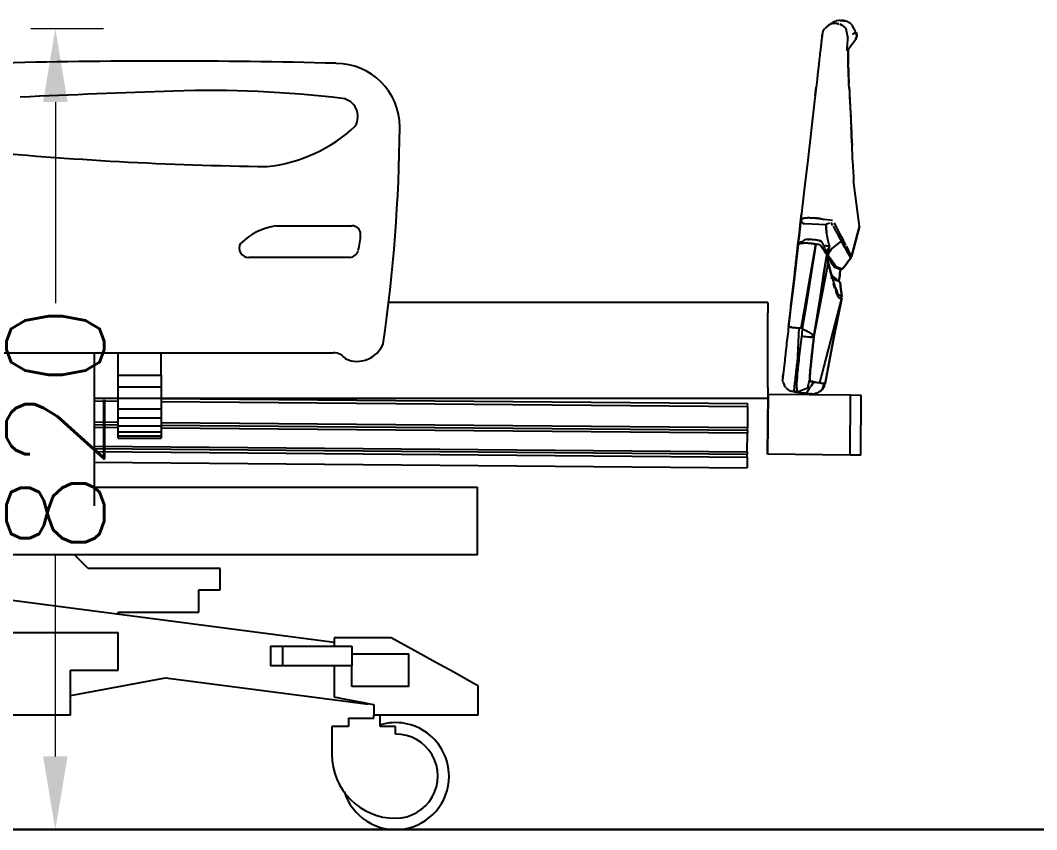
# Model space of a CAD drawing. Header units: millimetres. Extents: x 3552052 to 4144896, y -707811 to -630695.
# Drawn here: x 3652955 to 3653996, y -700186 to -699357 of the extents above; entities that cross this region are included whole.
import ezdxf

# ---------------------------------------------------------------- set-up
doc = ezdxf.new("R2010")
doc.units = ezdxf.units.MM
doc.header["$LTSCALE"] = 6
doc.header["$MEASUREMENT"] = 0
doc.layers.get('Defpoints').update_dxf_attribs({"linetype": 'CONTINUOUS', "lineweight": 0})
for name, color, linetype, lineweight in [('ELE-4M UPS P.SB', 3, 'CONTINUOUS', 0), ('EQP', 6, 'CONTINUOUS', 0), ('MEP_HVAC_RA_DUCT', 1, 'CONTINUOUS', 0)]:
    doc.layers.add(name, color=color, linetype=linetype, lineweight=lineweight)
doc.styles.add('ROMANS', font='romans.shx')
doc.dimstyles.new('AEPL1', dxfattribs={"dimtxt": 100, "dimasz": 75, "dimexe": 25, "dimexo": 50, "dimtad": 0, "dimdec": 0, "dimtxsty": 'ROMANS', "dimcen": 2.5, "dimclrd": 7, "dimclre": 7, "dimclrt": 7, "dimadec": 0, "dimazin": 0, "dimtfac": 1, "dimtdec": 0, "dimtmove": 0, "dimatfit": 3, "dimfxl": 1, "dimlwd": 0, "dimlwe": 0, "dimarcsym": 0})

# ---------------------------------------------------------------- blocks, each defined once
blk = doc.blocks.new('*D165')
at = {"layer": 'Defpoints', "color": 0, "transparency": 16777216}
for p in [(3652990.9, -699365.7), (3653090.1, -699365.7), (3653090.1, -700185.7)]:
    blk.add_point(p, dxfattribs=at)
at = {"layer": 'ELE-4M UPS P.SB', "color": 7, "lineweight": 0, "transparency": 16777216}
for p, q in [((3653040.1, -699365.7), (3652965.9, -699365.7)), ((3652990.9, -699440.7), (3652990.9, -699646.5)), ((3652990.9, -700110.7), (3652990.9, -699904.9)), ((3653040.1, -700185.7), (3652965.9, -700185.7))]:
    blk.add_line(p, q, dxfattribs=at)
at = {"layer": 'ELE-4M UPS P.SB', "color": 7, "transparency": 16777216}
for points in [[(3652978.4, -699440.7), (3653003.4, -699440.7), (3652990.9, -699365.7)], [(3652978.4, -700110.7), (3653003.4, -700110.7), (3652990.9, -700185.7)]]:
    blk.add_solid(points, dxfattribs=at)
at = {"layer": 'ELE-4M UPS P.SB', "color": 7, "lineweight": -3, "transparency": 16777216, "insert": (3652990.9, -699775.7), "char_height": 100, "attachment_point": 5, "rotation": 90, "style": 'ROMANS'}
blk.add_mtext('820', dxfattribs=at)

msp = doc.modelspace()

# ---------------------------------------------------------------- linework, layer by layer
at = {"layer": 'EQP', "lineweight": -3}
for p, q in [((3653790.8, -699357.3), (3653793.2, -699357)), ((3653798.5, -699357.4), (3653798.9, -699357.4)), ((3653798.9, -699357.4), (3653798.5, -699357.4)), ((3653799.8, -699357.5), (3653800.6, -699357.9)), ((3653780.2, -699364.2), (3653781.1, -699363.2)), ((3653781.1, -699363.2), (3653781.7, -699362.9)), ((3653781.1, -699363.2), (3653781.4, -699363)), ((3653783.3, -699361.8), (3653782.9, -699362.1)), ((3653783.4, -699361.7), (3653786, -699359.9)), ((3653786.3, -699359.8), (3653788.3, -699358.4)), ((3653789, -699360.1), (3653786.5, -699360.5)), ((3653788.3, -699358.4), (3653789.5, -699358.1)), ((3653804.3, -699359.5), (3653805.4, -699360.3)), ((3653809.2, -699366), (3653807.3, -699362.2)), ((3653809.7, -699367), (3653809.2, -699366)), ((3653809.7, -699367), (3653810.2, -699369.3)), ((3653775.7, -699376.9), (3653775.6, -699377.4)), ((3653775.6, -699377.4), (3653775.7, -699376.9)), ((3653776.1, -699373.2), (3653776.2, -699371.9)), ((3653776.2, -699371.9), (3653776.1, -699373.2)), ((3653810.6, -699376.5), (3653803.2, -699386.4)), ((3653808.8, -699370.1), (3653808.9, -699370.5)), ((3653808.9, -699370.5), (3653808.8, -699370.1)), ((3653810.1, -699369.3), (3653810.1, -699369.3)), ((3653802, -699388.4), (3653802, -699385.3)), ((3653803.1, -699386.1), (3653803, -699387.5)), ((3653803, -699390.1), (3653803, -699387.5)), ((3653803.1, -699386.9), (3653803.1, -699386.1)), ((3653773.9, -699392.5), (3653773.8, -699392.9)), ((3653802.9, -699392.9), (3653803, -699390.6)), ((3653802.9, -699395.6), (3653803, -699390.6)), ((3653802.9, -699399.8), (3653802.9, -699397.4)), ((3653803.2, -699408.7), (3653802.9, -699399.8)), ((3653803, -699403.8), (3653803, -699401.4)), ((3653803.7, -699421.7), (3653803.5, -699416.6)), ((3653769.1, -699434.4), (3653769.7, -699428.5)), ((3653769.7, -699428.5), (3653770.1, -699425.3)), ((3653803.7, -699421.7), (3653803.7, -699421.4)), ((3653803.7, -699423.4), (3653803.7, -699421.7)), ((3653803.8, -699425), (3653803.7, -699423.4)), ((3653803.9, -699426.9), (3653803.8, -699425)), ((3653803.8, -699425), (3653806, -699466.5)), ((3653814.6, -699568.1), (3653808.5, -699520.9)), ((3653754.5, -699561), (3653755.1, -699555.3)), ((3653754.5, -699561), (3653752.3, -699580.4)), ((3653754.9, -699561.9), (3653754.5, -699561)), ((3653756.5, -699564.9), (3653756.7, -699565.1)), ((3653758.6, -699565.1), (3653780.1, -699566)), ((3653787, -699561.9), (3653778.3, -699560.8)), ((3653787.2, -699567), (3653785.6, -699564.1)), ((3653216.9, -699567.3), (3653294.7, -699567.3)), ((3653753.6, -699569), (3653753.7, -699568)), ((3653753.7, -699568), (3653753.7, -699567.7)), ((3653794.5, -699576.1), (3653795, -699577.1)), ((3653750.6, -699595.2), (3653752, -699582.2)), ((3653751.8, -699586.8), (3653751.5, -699587.1)), ((3653753.2, -699583.6), (3653753.9, -699584)), ((3653756.3, -699583.4), (3653756.3, -699583.5)), ((3653761.6, -699581.5), (3653760.3, -699581.5)), ((3653761.6, -699581.5), (3653761.9, -699581.4)), ((3653761.9, -699581.4), (3653763.1, -699581.5)), ((3653796.1, -699582.8), (3653786.2, -699590.5)), ((3653796.1, -699582.8), (3653793.5, -699578.2)), ((3653750.1, -699599.6), (3653750.8, -699595.2)), ((3653750.3, -699597.8), (3653750.6, -699595.2)), ((3653750.6, -699595.2), (3653750.3, -699597.8)), ((3653750.9, -699594.4), (3653750.6, -699594.6)), ((3653750.7, -699595.5), (3653750.6, -699595.2)), ((3653751.1, -699591.2), (3653751.5, -699588.8)), ((3653751.7, -699587.1), (3653751.5, -699587.1)), ((3653776, -699589.3), (3653776.2, -699589.5)), ((3653783.7, -699588.4), (3653778, -699587.7)), ((3653778, -699587.7), (3653783.7, -699588.4)), ((3653780.1, -699593), (3653780.4, -699593.6)), ((3653780.4, -699593.6), (3653780.4, -699593.9)), ((3653781, -699597), (3653781.9, -699596.8)), ((3653781.9, -699596.8), (3653783.5, -699589.7)), ((3653781.9, -699596.8), (3653782.3, -699597.4)), ((3653800.7, -699588.1), (3653802.4, -699591.4)), ((3653292.5, -699599.9), (3653189, -699599.9)), ((3653748.9, -699609.3), (3653749.3, -699607.6)), ((3653749.9, -699600.6), (3653750.2, -699600.1)), ((3653750.1, -699599.6), (3653750.3, -699599.3)), ((3653782.4, -699605), (3653767.9, -699680.9)), ((3653781.9, -699599.2), (3653781.4, -699598.5)), ((3653782.5, -699604.2), (3653782, -699602.1)), ((3653782.5, -699604.2), (3653784.9, -699614.1)), ((3653782.5, -699604.2), (3653785.2, -699616.9)), ((3653744.3, -699649.8), (3653748.2, -699616.1)), ((3653748.2, -699616.1), (3653748.4, -699615.7)), ((3653748.4, -699615.7), (3653748.2, -699616.1)), ((3653749, -699609.9), (3653748.9, -699609.3)), ((3653794, -699611.2), (3653793.7, -699611.5)), ((3653793.7, -699611.5), (3653794, -699611.2)), ((3653793.7, -699611.5), (3653793.7, -699611.9)), ((3653793.7, -699611.9), (3653793.7, -699611.5)), ((3653795.9, -699611.7), (3653796.5, -699612.1)), ((3653786.3, -699621.7), (3653785.9, -699619.7)), ((3653787.5, -699621.6), (3653786.5, -699620)), ((3653788.7, -699630), (3653789.3, -699631.7)), ((3653791.1, -699634.5), (3653792.1, -699636.9)), ((3653720.5, -699645.8), (3653331.4, -699645.8)), ((3653720.5, -699645.8), (3653720.5, -699656.7)), ((3653774, -699728.3), (3653796.3, -699641.6)), ((3653720.5, -699733.1), (3653720.5, -699656.7)), ((3653744.1, -699671.2), (3653744, -699671.2)), ((3653752.5, -699672.2), (3653750.7, -699708)), ((3653763.2, -699676.7), (3653764.2, -699677.3)), ((3653765.4, -699681.4), (3653755.2, -699680.6)), ((3653767.9, -699680.9), (3653764.2, -699713.6)), ((3652588.2, -699697.4), (3653275.8, -699697.4)), ((3653030.5, -699697.4), (3653030.5, -699760.2)), ((3653055.3, -699720.2), (3653055.3, -699697.4)), ((3653099.3, -699720.2), (3653099.3, -699697.4)), ((3653752.4, -699705.7), (3653753.7, -699692.1)), ((3653753.7, -699692.1), (3653753.7, -699692.3)), ((3653750.2, -699712.5), (3653750.7, -699708)), ((3653752.1, -699706.8), (3653752.5, -699702.9)), ((3653752.3, -699704.8), (3653752.5, -699702.9)), ((3653752.5, -699702.9), (3653752.6, -699702.5)), ((3653752.5, -699702.9), (3653752.6, -699702.6)), ((3653055.3, -699720.2), (3653099.3, -699720.2)), ((3653055.3, -699732.4), (3653055.3, -699720.2)), ((3653099.3, -699720.2), (3653099.3, -699732.4)), ((3653736.3, -699719.2), (3653735.9, -699722.9)), ((3653736, -699722), (3653736.3, -699719.2)), ((3653749.5, -699718.9), (3653748.8, -699724.6)), ((3653749.5, -699718.9), (3653749.8, -699716.5)), ((3653750.1, -699728.3), (3653751.4, -699712.8)), ((3653750.6, -699721.3), (3653750.5, -699723.8)), ((3653750.6, -699721.3), (3653751, -699717.2)), ((3653763.8, -699726.1), (3653764.2, -699713.6)), ((3653055.3, -699732.4), (3653099.3, -699732.4)), ((3653055.3, -699744), (3653055.3, -699732.4)), ((3653099.3, -699732.4), (3653099.3, -699744)), ((3653735.9, -699722.9), (3653735.8, -699725.3)), ((3653736.2, -699727.8), (3653735.8, -699725.3)), ((3653736.2, -699727.8), (3653737.2, -699730.2)), ((3653738.6, -699732.5), (3653737.2, -699730.2)), ((3653747.9, -699732.6), (3653748, -699731.6)), ((3653750.1, -699728.3), (3653750.2, -699737.7)), ((3653763.7, -699723.4), (3653761.1, -699733.4)), ((3653761.1, -699733.4), (3653764.3, -699732.3)), ((3653764.8, -699731.5), (3653764.4, -699732.1)), ((3653767.4, -699727.5), (3653764.5, -699731.8)), ((3653767.4, -699727.5), (3653774, -699728.3)), ((3653778.1, -699728.8), (3653776.1, -699735.4)), ((3653778.1, -699728.8), (3653777, -699728.7)), ((3653777.4, -699728.7), (3653778.1, -699728.8)), ((3653778.6, -699731.3), (3653778.1, -699731.5)), ((3653778.2, -699731), (3653778.6, -699731.3)), ((3653720.2, -699801.4), (3653720.8, -699739.8)), ((3653721, -699739.8), (3653720.4, -699801.4)), ((3653720.5, -699733.1), (3653720.5, -699743.9)), ((3653721, -699739.8), (3653805.4, -699740.6)), ((3653742.7, -699735.9), (3653740.5, -699734.4)), ((3653742.7, -699735.9), (3653745, -699736.9)), ((3653747.5, -699736.3), (3653747.5, -699736.5)), ((3653747.5, -699736.5), (3653747.5, -699736.3)), ((3653749, -699737.5), (3653750.1, -699737.7)), ((3653750.2, -699737.7), (3653761.1, -699733.4)), ((3653759.5, -699738.8), (3653760.4, -699738.2)), ((3653763.1, -699733.9), (3653760.4, -699738.2)), ((3653765.3, -699739.4), (3653764, -699739.3)), ((3653765.3, -699739.4), (3653764, -699739.3)), ((3653764, -699739.3), (3653765.3, -699739.4)), ((3653770.1, -699739.1), (3653768.9, -699739.2)), ((3653769.3, -699739), (3653770.1, -699739.1)), ((3653771.1, -699738.5), (3653770.1, -699739.1)), ((3653774.4, -699737), (3653773.3, -699737.5)), ((3653775.2, -699736.1), (3653774.4, -699737)), ((3653804.9, -699802.1), (3653805.4, -699740.6)), ((3653805.4, -699740.6), (3653816.3, -699740.7)), ((3653815.8, -699802.2), (3653816.3, -699740.7)), ((3653030.5, -699743.9), (3653035.9, -699743.9)), ((3653055.3, -699744.2), (3653030.5, -699744)), ((3653030.5, -699746.7), (3653055.3, -699746.9)), ((3653035.9, -699743.9), (3653055.3, -699743.9)), ((3653055.3, -699744), (3653099.3, -699744)), ((3653055.3, -699754.7), (3653055.3, -699744)), ((3653099.3, -699743.9), (3653720.5, -699743.9)), ((3653099.3, -699744), (3653099.3, -699754.7)), ((3653700, -699749.8), (3653099.3, -699744.6)), ((3653099.3, -699747.3), (3653699.9, -699752.6)), ((3653699.9, -699752.6), (3653699.7, -699774.3)), ((3653699.9, -699752.6), (3653700, -699749.8)), ((3653030.5, -699760.2), (3653030.5, -699772.1)), ((3653055.3, -699754.7), (3653099.3, -699754.7)), ((3653055.3, -699764.2), (3653055.3, -699754.7)), ((3653099.3, -699754.7), (3653099.3, -699764.2)), ((3653055.3, -699768.7), (3653030.5, -699768.5)), ((3653055.3, -699771.4), (3653030.5, -699771.2)), ((3653030.5, -699772.1), (3653030.5, -699834.3)), ((3653055.3, -699774.2), (3653030.5, -699774)), ((3653055.3, -699764.2), (3653099.3, -699764.2)), ((3653055.3, -699772.2), (3653055.3, -699764.2)), ((3653055.3, -699772.2), (3653099.3, -699772.2)), ((3653055.3, -699778.4), (3653055.3, -699772.2)), ((3653099.3, -699764.2), (3653099.3, -699772.2)), ((3653699.7, -699774.3), (3653099.3, -699769.1)), ((3653699.7, -699777.1), (3653099.3, -699771.8)), ((3653099.3, -699772.2), (3653099.3, -699778.4)), ((3653055.3, -699778.4), (3653099.3, -699778.4)), ((3653055.3, -699782.6), (3653055.3, -699778.4)), ((3653055.3, -699782.6), (3653099.3, -699782.6)), ((3653055.3, -699784.8), (3653055.3, -699782.6)), ((3653699.7, -699779.8), (3653099.3, -699774.6)), ((3653099.3, -699778.4), (3653099.3, -699782.6)), ((3653099.3, -699782.6), (3653099.3, -699784.8)), ((3653699.5, -699798.9), (3653699.7, -699779.8)), ((3653699.7, -699777.1), (3653699.7, -699774.3)), ((3653699.7, -699777.1), (3653699.7, -699779.8)), ((3653030.5, -699793), (3653699.5, -699798.9)), ((3653055.3, -699784.8), (3653099.3, -699784.8)), ((3653699.5, -699801.6), (3653030.5, -699795.7)), ((3653030.5, -699798.5), (3653699.5, -699804.3)), ((3653699.5, -699804.3), (3653699.4, -699815.2)), ((3653699.5, -699798.9), (3653699.5, -699801.6)), ((3653699.5, -699804.3), (3653699.5, -699801.6)), ((3653804.9, -699802.1), (3653720.4, -699801.4)), ((3653815.8, -699802.2), (3653804.9, -699802.1)), ((3653030.5, -699809.4), (3653699.4, -699815.2)), ((3653030.5, -699834.3), (3653030.5, -699841.5)), ((3653030.5, -699834.9), (3653423.4, -699834.9)), ((3653423.4, -699904.3), (3653423.4, -699834.9)), ((3653030.5, -699841.5), (3653030.5, -699852)), ((3653030.5, -699852), (3653030.5, -699854)), ((3653423.4, -699904.3), (3651954.5, -699904.3)), ((3653024.5, -699918.2), (3653010.6, -699904.3)), ((3653159.7, -699918.2), (3653024.5, -699918.2)), ((3653159.7, -699940), (3653159.7, -699918.2)), ((3653137.9, -699963), (3653137.9, -699940)), ((3653137.9, -699940), (3653159.7, -699940)), ((3653276.5, -699994.2), (3652946.6, -699951.2)), ((3653055.3, -699965.4), (3653055.3, -699963)), ((3653055.3, -699963), (3653137.9, -699963)), ((3652607.9, -699983.9), (3653055.3, -699983.9)), ((3653055.3, -700022.3), (3653055.3, -699983.9)), ((3653276.5, -699989.2), (3653276.5, -699997.7)), ((3653313.1, -699989.2), (3653276.5, -699989.2)), ((3653334.9, -699989.2), (3653313.1, -699989.2)), ((3653211.4, -699997.7), (3653211.4, -700018)), ((3653211.4, -699997.7), (3653224, -699997.7)), ((3653224, -699997.7), (3653294.4, -699997.7)), ((3653224, -700018), (3653224, -699997.7)), ((3653294.4, -699997.7), (3653294.4, -700018)), ((3653294.4, -700005.7), (3653341.5, -700005.7)), ((3653341.5, -700005.7), (3653353.1, -700005.7)), ((3653353.1, -700039), (3653353.1, -700005.7)), ((3653006.3, -700068.5), (3653006.3, -700022.3)), ((3653006.3, -700022.3), (3653055.3, -700022.3)), ((3653224, -700018), (3653211.4, -700018)), ((3653294.4, -700018), (3653224, -700018)), ((3653276.5, -700018), (3653276.5, -700049.8)), ((3653294.4, -700039), (3653294.4, -700018)), ((3653006.3, -700048.4), (3653103.7, -700030.1)), ((3653103.7, -700030.1), (3653306.3, -700056.5)), ((3653341.5, -700039), (3653294.4, -700039)), ((3653353.1, -700039), (3653341.5, -700039)), ((3653424, -700068.5), (3653424, -700038.6)), ((3653317, -700057.7), (3653317, -700068.5)), ((3653006.3, -700068.5), (3652607.9, -700068.5)), ((3653291, -700071.4), (3653317, -700071.4)), ((3653291, -700071.4), (3653291, -700080.1)), ((3653424, -700068.5), (3653317, -700068.5)), ((3653317, -700071.4), (3653317, -700068.5)), ((3653323.6, -700080.1), (3653323.6, -700068.5)), ((3653291, -700080.1), (3653274.1, -700080.1)), ((3653274.1, -700080.1), (3653274.1, -700108.7)), ((3653339.3, -700080.1), (3653323.6, -700080.1)), ((3653339.3, -700087.9), (3653339.3, -700080.1))]:
    msp.add_line(p, q, dxfattribs=at)
at = {"layer": 'EQP', "lineweight": -3, "flags": 128}
for points in [[(3653786.1, -699359.8), (3653787.3, -699359.2), (3653788.5, -699358.6), (3653789.7, -699358), (3653790.9, -699357.4)], [(3653793.2, -699357), (3653793.8, -699357), (3653794.5, -699357), (3653795.1, -699357.1), (3653795.7, -699357.1)], [(3653795.8, -699357.1), (3653796.5, -699357.1), (3653797.1, -699357.2), (3653797.8, -699357.3), (3653798.5, -699357.4)], [(3653795.8, -699357.1), (3653796.1, -699357.1), (3653796.4, -699357.1), (3653796.8, -699357.2), (3653797.1, -699357.2)], [(3653797.1, -699357.2), (3653796.8, -699357.2), (3653796.4, -699357.1), (3653796.1, -699357.1), (3653795.8, -699357.1)], [(3653798.5, -699357.4), (3653797.8, -699357.3), (3653797.1, -699357.2), (3653796.8, -699357.2)], [(3653799.8, -699357.5), (3653799.5, -699357.5), (3653799.2, -699357.5), (3653798.9, -699357.4)], [(3653776.7, -699369.6), (3653777, -699369), (3653777.2, -699368.4), (3653777.4, -699367.9), (3653777.7, -699367.3)], [(3653777.7, -699367.3), (3653778.1, -699366.7), (3653778.4, -699366.2), (3653778.8, -699365.6), (3653779.2, -699365.1)], [(3653780.8, -699363.8), (3653780.2, -699364.3), (3653779.2, -699365.1)], [(3653781.7, -699362.9), (3653782.3, -699362.5), (3653782.9, -699362.1), (3653783.4, -699361.8), (3653784, -699361.4)], [(3653786.5, -699360.5), (3653785.9, -699360.7), (3653785.3, -699360.9), (3653784.6, -699361.2), (3653784, -699361.4)], [(3653791.4, -699360.1), (3653790.8, -699360.1), (3653790.2, -699360.1), (3653789.6, -699360.1), (3653789, -699360.1)], [(3653793.2, -699360.7), (3653792.7, -699360.5), (3653791.5, -699360.1)], [(3653791.5, -699360.1), (3653792.7, -699360.5), (3653793.2, -699360.7)], [(3653796.2, -699361.6), (3653795, -699361.2), (3653794.5, -699361.1)], [(3653794.5, -699361.1), (3653795, -699361.2), (3653796.2, -699361.6)], [(3653796.2, -699361.6), (3653797.2, -699362.4), (3653798.2, -699363.3), (3653799.2, -699364.1), (3653800.3, -699365)], [(3653798.9, -699363.8), (3653798.2, -699363.3), (3653797.2, -699362.4), (3653796.2, -699361.6)], [(3653800.3, -699365), (3653799.2, -699364.1), (3653798.9, -699363.8)], [(3653800.3, -699365), (3653800.5, -699365.8), (3653800.7, -699366.6), (3653800.8, -699367.4), (3653802.6, -699375.3)], [(3653804.3, -699359.5), (3653803.5, -699359.1), (3653802.6, -699358.7), (3653801.7, -699358.3), (3653800.9, -699357.9)], [(3653807.3, -699362.2), (3653806.8, -699361.8), (3653806.3, -699361.3), (3653805.9, -699360.8), (3653805.4, -699360.3)], [(3653775.7, -699376.9), (3653775.6, -699377.4), (3653775.5, -699377.9), (3653775.5, -699378.4), (3653775.4, -699378.9)], [(3653775.6, -699377.4), (3653775.6, -699377.1), (3653775.7, -699376.9)], [(3653776.2, -699371.9), (3653776.1, -699373.2), (3653775.9, -699374.4), (3653775.8, -699375.6), (3653775.7, -699376.9)], [(3653776.7, -699369.6), (3653776.6, -699370.2), (3653776.5, -699370.8), (3653776.3, -699371.4), (3653776.2, -699371.9)], [(3653802, -699385.3), (3653802.2, -699382.8), (3653802.3, -699380.3), (3653802.4, -699377.8), (3653802.6, -699375.3)], [(3653807.2, -699371.2), (3653807.9, -699370.8), (3653808.6, -699370.3), (3653809.4, -699369.8), (3653810.1, -699369.3)], [(3653811.4, -699369.4), (3653810.3, -699369.9), (3653809.3, -699370.3), (3653808.3, -699370.8), (3653807.2, -699371.2)], [(3653810.1, -699369.3), (3653810.1, -699369.3), (3653810.2, -699369.3)], [(3653811.7, -699373.3), (3653811.4, -699374.1), (3653811.1, -699374.9), (3653810.9, -699375.7), (3653810.6, -699376.5)], [(3653810.6, -699376.5), (3653810.9, -699375.7), (3653811.1, -699374.9), (3653811.4, -699374.1), (3653811.7, -699373.3)], [(3653811.4, -699369.4), (3653811.4, -699370.4), (3653811.5, -699371.4), (3653811.6, -699372.4), (3653811.7, -699373.3)], [(3653811.7, -699373.3), (3653811.6, -699372.4), (3653811.5, -699371.4), (3653811.4, -699370.4), (3653811.4, -699369.4)], [(3653774.3, -699389), (3653774, -699391.1), (3653773.8, -699393.1), (3653773.6, -699395.1), (3653773.3, -699397.2)], [(3653775, -699382.9), (3653774.8, -699384.4), (3653774.6, -699386), (3653774.4, -699387.5), (3653774.3, -699389)], [(3653775.4, -699378.9), (3653775.3, -699379.9), (3653775.2, -699380.9), (3653775.1, -699381.9), (3653775, -699382.9)], [(3653803, -699387.5), (3653802.9, -699388.9), (3653802.9, -699390.2), (3653802.9, -699391.6), (3653802.9, -699392.9)], [(3653803, -699390.5), (3653803.1, -699388.4), (3653803.1, -699386.9)], [(3653773.3, -699397.2), (3653772.7, -699402.2), (3653772.2, -699407.3), (3653771.6, -699412.4), (3653771, -699417.5)], [(3653802.9, -699397.7), (3653802.9, -699395.6), (3653802.9, -699392.9)], [(3653802.9, -699392.9), (3653802.9, -699394.6), (3653802.9, -699396.4), (3653802.9, -699398.1), (3653802.9, -699399.8)], [(3653802.9, -699399.8), (3653803, -699401.9), (3653803, -699402.5)], [(3653803.4, -699414.9), (3653803.4, -699413.6), (3653803.2, -699408.7), (3653803, -699403.8)], [(3653803, -699404.8), (3653803.1, -699406), (3653803.1, -699408.1)], [(3653803.1, -699408.1), (3653803.3, -699411.5), (3653803.4, -699414.9), (3653803.5, -699418.3), (3653803.7, -699421.7)], [(3653771, -699417.5), (3653770.4, -699423), (3653769.7, -699428.4), (3653769.1, -699433.9), (3653768.5, -699439.4)], [(3653803.8, -699425), (3653804.1, -699430.3), (3653804.4, -699435.6), (3653804.7, -699440.9), (3653804.9, -699446.2)], [(3653768.5, -699439.4), (3653765, -699469.8), (3653761.5, -699500.2), (3653758, -699530.6), (3653754.5, -699561)], [(3653768.5, -699439.4), (3653768.5, -699439.4), (3653768.6, -699439.4), (3653768.6, -699439.4), (3653768.7, -699439.4)], [(3653804.9, -699446.2), (3653805.2, -699451.3), (3653805.5, -699456.4), (3653805.7, -699461.5), (3653806, -699466.5)], [(3653806.9, -699485.2), (3653806.6, -699480.6), (3653806.4, -699475.9), (3653806.2, -699471.2), (3653806, -699466.5)], [(3653806, -699466.5), (3653806.2, -699471.2), (3653806.4, -699475.9), (3653806.6, -699480.6), (3653806.9, -699485.2)], [(3653807.7, -699501.9), (3653807.5, -699497.8), (3653807.3, -699493.6), (3653807.1, -699489.4), (3653806.9, -699485.2)], [(3653807.5, -699500.8), (3653807.8, -699506.3), (3653808, -699511.7), (3653808.3, -699517.2), (3653808.5, -699520.9)], [(3653752, -699582.2), (3653752.7, -699576.9), (3653753.3, -699571.6), (3653753.9, -699566.3), (3653754.5, -699561)], [(3653754.5, -699561), (3653754.8, -699560.8), (3653755, -699560.5), (3653755.3, -699560.2), (3653755.6, -699560)], [(3653755.6, -699560), (3653755.4, -699560.6), (3653755.1, -699561.3), (3653754.9, -699562), (3653754.6, -699562.6)], [(3653754.6, -699562.6), (3653755.2, -699563.3), (3653755.7, -699563.9)], [(3653755.6, -699560), (3653756.3, -699559.8), (3653757, -699559.6), (3653757.8, -699559.4), (3653758.5, -699559.3)], [(3653755.7, -699563.9), (3653756.2, -699564.5), (3653756.5, -699564.9)], [(3653756.7, -699565.1), (3653757.5, -699565.1), (3653757.9, -699565.1), (3653758.2, -699565.1), (3653758.6, -699565.1)], [(3653758.5, -699559.3), (3653759, -699559.2), (3653759.5, -699559.2), (3653760, -699559.1), (3653760.5, -699559.1)], [(3653760.5, -699559.1), (3653761.1, -699559.1), (3653761.6, -699559), (3653762.2, -699559), (3653762.8, -699559)], [(3653762.8, -699559), (3653763.4, -699559), (3653764, -699559.1), (3653764.6, -699559.1), (3653765.3, -699559.1)], [(3653765.3, -699559.1), (3653765.9, -699559.2), (3653766.6, -699559.2), (3653767.2, -699559.3), (3653767.8, -699559.3)], [(3653767.8, -699559.3), (3653769.4, -699559.5), (3653771, -699559.7), (3653772.6, -699559.9), (3653774.2, -699560.1)], [(3653774.2, -699560.1), (3653772.6, -699559.9), (3653771, -699559.7), (3653769.4, -699559.5), (3653767.8, -699559.3)], [(3653774.2, -699560.1), (3653775.2, -699560.2), (3653776.2, -699560.4), (3653777.2, -699560.6), (3653778.3, -699560.8)], [(3653780.8, -699575.4), (3653780.6, -699573.1), (3653780.4, -699570.7), (3653780.3, -699568.4), (3653780.1, -699566)], [(3653780.1, -699566), (3653780.3, -699568.4), (3653780.4, -699570.7), (3653780.6, -699573.1), (3653780.8, -699575.4)], [(3653783.7, -699564.8), (3653782.8, -699565.1), (3653781.9, -699565.4), (3653781, -699565.7), (3653780.5, -699565.9)], [(3653788.4, -699564.5), (3653788.9, -699565.5), (3653790.8, -699569), (3653792.6, -699572.6), (3653794.5, -699576.1)], [(3653780.8, -699575.4), (3653781.1, -699577.2), (3653781.4, -699579), (3653781.8, -699580.7), (3653782.1, -699582.5)], [(3653787.6, -699567.9), (3653789, -699570.4), (3653790.3, -699572.9), (3653791.6, -699575.4), (3653793, -699577.9)], [(3653814.6, -699568.1), (3653812.6, -699575.8), (3653810.5, -699583.5), (3653808.5, -699591.3), (3653806.4, -699599)], [(3653806.4, -699599), (3653808.5, -699591.3), (3653810.5, -699583.5), (3653812.6, -699575.8), (3653814.6, -699568.1)], [(3653751.8, -699586.5), (3653749.3, -699607.6), (3653746.8, -699628.7), (3653744.3, -699649.8), (3653741.8, -699670.9)], [(3653750.1, -699599.6), (3653750.5, -699595.5), (3653751, -699591.1), (3653751.5, -699586.7), (3653752, -699582.2)], [(3653751.5, -699587.1), (3653751.9, -699586.4), (3653752.3, -699585.7), (3653752.7, -699585), (3653753.1, -699584.3)], [(3653751.5, -699587.1), (3653751.6, -699586.9), (3653751.6, -699586.8), (3653751.7, -699586.7), (3653751.8, -699586.5)], [(3653753.8, -699585.7), (3653753.3, -699585.9), (3653752.8, -699586.1), (3653752.3, -699586.3), (3653751.8, -699586.5)], [(3653752.3, -699580.4), (3653752.2, -699580.9), (3653752.1, -699581.3), (3653752.1, -699581.8), (3653752, -699582.2)], [(3653753.1, -699584.3), (3653753.9, -699584.1), (3653754.7, -699583.9), (3653755.5, -699583.6), (3653756.3, -699583.4)], [(3653757.5, -699585.3), (3653756.6, -699585.4), (3653755.6, -699585.5), (3653754.7, -699585.6), (3653753.8, -699585.7)], [(3653754.8, -699672.4), (3653758.6, -699650.9), (3653762.3, -699629.3), (3653766, -699607.7), (3653769.7, -699586.2)], [(3653769.7, -699586.2), (3653766.3, -699607.8), (3653762.8, -699629.4), (3653759.4, -699651), (3653755.9, -699672.6)], [(3653757.9, -699582), (3653757.5, -699582.4), (3653757.1, -699582.7), (3653756.7, -699583.1), (3653756.3, -699583.4)], [(3653759.8, -699585.3), (3653759.2, -699585.3), (3653758.6, -699585.3), (3653758, -699585.3), (3653757.5, -699585.3)], [(3653760.3, -699581.5), (3653759.7, -699581.6), (3653759.1, -699581.8), (3653758.5, -699581.9), (3653757.9, -699582)], [(3653762.2, -699585.4), (3653761.6, -699585.3), (3653761, -699585.3), (3653760.4, -699585.3), (3653759.8, -699585.3)], [(3653765.3, -699581.5), (3653764, -699581.5), (3653762.8, -699581.5), (3653761.6, -699581.5)], [(3653764.8, -699585.6), (3653764.2, -699585.5), (3653763.5, -699585.5), (3653762.9, -699585.4), (3653762.2, -699585.4)], [(3653769.7, -699586.2), (3653768.5, -699586), (3653767.3, -699585.9), (3653766, -699585.7), (3653764.8, -699585.6)], [(3653764.8, -699585.6), (3653766, -699585.7), (3653767.3, -699585.9), (3653768.5, -699586), (3653769.7, -699586.2)], [(3653770.2, -699582.1), (3653769, -699581.9), (3653767.7, -699581.8), (3653766.5, -699581.7), (3653765.3, -699581.5)], [(3653774.2, -699586.9), (3653773, -699586.7), (3653771.9, -699586.6), (3653770.8, -699586.4), (3653769.7, -699586.2)], [(3653773.1, -699582.6), (3653772.4, -699582.5), (3653771.7, -699582.4), (3653770.9, -699582.2), (3653770.2, -699582.1)], [(3653774.5, -699583.3), (3653773.8, -699582.9), (3653773.1, -699582.6)], [(3653773.1, -699582.6), (3653773.8, -699582.9), (3653774.5, -699583.3)], [(3653774.7, -699582.9), (3653774.6, -699583), (3653774.5, -699583.1), (3653774.4, -699583.2), (3653774.4, -699583.4)], [(3653776.6, -699584.8), (3653776.1, -699584.3), (3653775.7, -699583.8), (3653775.2, -699583.3), (3653774.7, -699582.9)], [(3653779.1, -699590.2), (3653778.5, -699588.8), (3653777.8, -699587.5), (3653777.2, -699586.1), (3653776.6, -699584.8)], [(3653782.1, -699582.5), (3653782.5, -699584), (3653782.9, -699585.4), (3653783.3, -699586.9), (3653783.7, -699588.4)], [(3653797.3, -699580.8), (3653796.1, -699578.7), (3653795.1, -699577)], [(3653796.1, -699582.9), (3653796.9, -699584.5), (3653797.8, -699586.2), (3653798.6, -699587.9), (3653799.4, -699589.6)], [(3653799.4, -699589.6), (3653798.6, -699587.9), (3653797.8, -699586.2), (3653796.9, -699584.5), (3653796.1, -699582.9)], [(3653800.6, -699587.6), (3653799.7, -699585.9), (3653798.9, -699584.2), (3653798.1, -699582.5), (3653797.3, -699580.8)], [(3653741.8, -699670.9), (3653743.4, -699657.1), (3653746.1, -699633.7), (3653748.8, -699610.4), (3653751.5, -699587.1)], [(3653750.3, -699597.2), (3653750, -699600.2), (3653749.9, -699600.6)], [(3653750.1, -699599.6), (3653750.1, -699599), (3653750.2, -699598.4), (3653750.3, -699597.8), (3653750.3, -699597.2)], [(3653750.4, -699596.6), (3653750.3, -699597), (3653750.3, -699597.4), (3653750.3, -699597.8), (3653750.2, -699598.2)], [(3653751.5, -699587.1), (3653751.2, -699589.6), (3653750.9, -699592.1), (3653750.6, -699594.6), (3653750.3, -699597.2)], [(3653750.3, -699597.2), (3653750.5, -699596.2), (3653750.7, -699595.3), (3653750.9, -699594.5)], [(3653750.6, -699594.6), (3653750.8, -699593.6), (3653751, -699592.6), (3653751.2, -699591.6)], [(3653750.6, -699595.2), (3653750.6, -699595.8), (3653750.6, -699596.4)], [(3653751.1, -699591.2), (3653751.1, -699590.8), (3653751.1, -699590.4), (3653751.2, -699590.1), (3653751.2, -699589.7)], [(3653751.2, -699589.7), (3653751.3, -699589.2), (3653751.4, -699588.8), (3653751.6, -699588.3)], [(3653781.1, -699597.1), (3653777.8, -699618.1), (3653774.5, -699639), (3653771.2, -699660), (3653767.9, -699680.9)], [(3653767.9, -699680.9), (3653771.2, -699660), (3653774.5, -699639), (3653777.8, -699618.1), (3653781.1, -699597.1)], [(3653776.1, -699589.4), (3653775.6, -699588.8), (3653775.1, -699588.2), (3653774.6, -699587.6), (3653774.2, -699586.9)], [(3653774.2, -699587), (3653774.7, -699587.6), (3653775.1, -699588.2), (3653775.6, -699588.8), (3653776.1, -699589.4)], [(3653781.1, -699597.1), (3653779.8, -699595.2), (3653778.6, -699593.3), (3653777.3, -699591.3), (3653776.1, -699589.5)], [(3653781.1, -699595.7), (3653780.6, -699594.3), (3653780.1, -699593), (3653779.6, -699591.6), (3653779.1, -699590.2)], [(3653783.5, -699589.7), (3653782.1, -699591.6), (3653780.7, -699593.6), (3653780.5, -699593.9)], [(3653782.4, -699605), (3653782.1, -699603), (3653781.7, -699601), (3653781.4, -699599.1), (3653781.1, -699597.1)], [(3653781.9, -699596.8), (3653783, -699595.2), (3653784, -699593.6), (3653785.1, -699592), (3653786.2, -699590.5)], [(3653786.2, -699590.5), (3653785.1, -699592), (3653784, -699593.6), (3653783, -699595.2), (3653781.9, -699596.8)], [(3653783.7, -699588.4), (3653783.6, -699588.7), (3653783.6, -699589), (3653783.6, -699589.4), (3653783.5, -699589.7)], [(3653799.4, -699589.6), (3653800.1, -699590.9), (3653800.7, -699592.2), (3653801.4, -699593.5), (3653802, -699594.8)], [(3653805.6, -699600.7), (3653804.1, -699597.9), (3653802.5, -699595.1), (3653801.8, -699593.9)], [(3653802.4, -699591.4), (3653803.4, -699593.3), (3653804.4, -699595.2), (3653805.4, -699597.1), (3653806.4, -699599)], [(3653805.1, -699597), (3653805.2, -699597.9), (3653805.3, -699598.8), (3653805.5, -699599.7), (3653805.6, -699600.7)], [(3653748.9, -699609.3), (3653749.2, -699607.1), (3653749.4, -699605), (3653749.7, -699602.8), (3653749.9, -699600.6)], [(3653750.2, -699598.2), (3653750, -699599.6), (3653749.9, -699600.6)], [(3653782, -699602.1), (3653782.1, -699602.7), (3653782.2, -699603.2), (3653782.4, -699603.7), (3653782.5, -699604.2)], [(3653788.9, -699610.1), (3653787, -699607.1), (3653785, -699604.1), (3653783.1, -699601.2), (3653782.1, -699599.6)], [(3653784.9, -699615.5), (3653784.4, -699613.3), (3653783.4, -699609.2), (3653782.4, -699605)], [(3653782.5, -699597.7), (3653782.7, -699598.1), (3653783.6, -699599.3), (3653784.4, -699600.6), (3653785.3, -699601.9)], [(3653782.5, -699604.2), (3653782.8, -699606), (3653783.2, -699607.8), (3653783.5, -699609.5), (3653783.9, -699611.3)], [(3653785.4, -699602.1), (3653786.8, -699604), (3653788.1, -699605.9), (3653789.4, -699607.7), (3653790.8, -699609.6)], [(3653790.8, -699609.6), (3653789.4, -699607.7), (3653788.1, -699605.9), (3653786.8, -699604), (3653785.4, -699602.1)], [(3653796.8, -699611.8), (3653799, -699609), (3653801.2, -699606.2), (3653803.4, -699603.4), (3653805.6, -699600.7)], [(3653805.6, -699600.7), (3653803.4, -699603.4), (3653801.2, -699606.2), (3653799, -699609), (3653796.8, -699611.8)], [(3653806.3, -699598.8), (3653806.1, -699598.6), (3653805.9, -699598.4), (3653805.8, -699598.2)], [(3653748.2, -699616.1), (3653743.3, -699658.4), (3653741.8, -699670.9)], [(3653748.2, -699616.1), (3653748.4, -699614.4), (3653748.5, -699612.7), (3653748.7, -699611), (3653748.9, -699609.3)], [(3653783.9, -699611.3), (3653784.2, -699612.7), (3653784.5, -699614.1), (3653784.9, -699615.5), (3653785.2, -699616.9)], [(3653784.9, -699614.1), (3653785.7, -699617.5), (3653786.6, -699620.8), (3653787.5, -699624.1), (3653788.4, -699627.4)], [(3653785.2, -699616.9), (3653785.7, -699619.1), (3653785.9, -699619.7)], [(3653785.8, -699617.5), (3653788.3, -699620), (3653790.8, -699622.5), (3653792.1, -699623.8)], [(3653794.9, -699612.4), (3653793.4, -699611.8), (3653791.9, -699611.2), (3653790.4, -699610.6), (3653788.9, -699610.1)], [(3653790.8, -699609.6), (3653792.3, -699610.1), (3653793.8, -699610.7), (3653795.3, -699611.2), (3653796.8, -699611.8)], [(3653796.8, -699611.8), (3653795.3, -699611.2), (3653793.8, -699610.7), (3653792.3, -699610.1), (3653790.8, -699609.6)], [(3653794.9, -699612.4), (3653794.5, -699615.5), (3653794.2, -699618.7), (3653793.8, -699621.8), (3653793.5, -699624.5)], [(3653793.5, -699624.5), (3653793.8, -699621.8), (3653794.2, -699618.7), (3653794.5, -699615.5), (3653794.9, -699612.4)], [(3653796.5, -699612.1), (3653794.7, -699611.6), (3653793.9, -699611.3)], [(3653794.7, -699625.1), (3653792.9, -699624.2), (3653791.1, -699623.3), (3653789.3, -699622.5), (3653787.5, -699621.6)], [(3653787.5, -699626.4), (3653787.6, -699626.7), (3653788, -699627.8), (3653788.3, -699628.9), (3653788.7, -699630)], [(3653788.4, -699627.4), (3653789.3, -699629.8), (3653790.2, -699632.1), (3653791.2, -699634.5), (3653792.1, -699636.9)], [(3653796.3, -699640.1), (3653795.9, -699636.4), (3653795.5, -699632.6), (3653795.1, -699628.8), (3653794.7, -699625.1)], [(3653794.7, -699625.1), (3653795.1, -699628.8), (3653795.5, -699632.6), (3653795.9, -699636.4), (3653796.3, -699640.1)], [(3653789.6, -699632.6), (3653789.8, -699633.3), (3653790.1, -699634.1)], [(3653790.2, -699634.3), (3653790.4, -699635), (3653791, -699636.7)], [(3653791, -699636.7), (3653791.6, -699637.7), (3653792.1, -699638.7), (3653792.6, -699639.7), (3653793.1, -699640.8)], [(3653792.1, -699636.9), (3653793.1, -699637.7), (3653794.2, -699638.5), (3653795.3, -699639.3), (3653796.3, -699640.1)], [(3653779.2, -699728.9), (3653783.5, -699707.1), (3653787.7, -699685.3), (3653792, -699663.4), (3653796.3, -699641.6)], [(3653796.3, -699641.6), (3653792, -699663.4), (3653787.7, -699685.3), (3653783.5, -699707.1), (3653779.2, -699728.9)], [(3653793.1, -699640.8), (3653793.4, -699641), (3653793.6, -699641.3), (3653793.9, -699641.5), (3653794.2, -699641.8)], [(3653794.2, -699641.8), (3653794.7, -699641.4), (3653795.2, -699641), (3653795.8, -699640.5), (3653796.3, -699640.1)], [(3653796.3, -699641.6), (3653795.7, -699641.6), (3653795.2, -699641.7), (3653794.7, -699641.7), (3653794.2, -699641.8)], [(3653795.4, -699640.9), (3653795.7, -699641.2), (3653796.3, -699641.6)], [(3653740.8, -699680.4), (3653740.5, -699682.8), (3653740.2, -699685.2), (3653739.9, -699687.6), (3653739.6, -699690.1)], [(3653741.8, -699670.9), (3653741.6, -699673.3), (3653741.3, -699675.7), (3653741, -699678), (3653740.8, -699680.4)], [(3653741.8, -699670.9), (3653742.1, -699671), (3653742.3, -699671), (3653742.5, -699671), (3653742.8, -699671)], [(3653742.8, -699671), (3653743.1, -699671.1), (3653743.4, -699671.1), (3653743.7, -699671.1), (3653744, -699671.2)], [(3653745.7, -699671.4), (3653745.2, -699671.3), (3653744.8, -699671.3), (3653744.4, -699671.2), (3653744, -699671.2)], [(3653744, -699671.2), (3653744.4, -699671.2), (3653744.8, -699671.3), (3653745.2, -699671.3), (3653745.7, -699671.4)], [(3653745.7, -699671.4), (3653746.2, -699671.4), (3653746.7, -699671.5), (3653747.2, -699671.6), (3653747.7, -699671.6)], [(3653747.7, -699671.6), (3653748.3, -699671.7), (3653748.9, -699671.7), (3653749.5, -699671.8), (3653750.1, -699671.9)], [(3653750.1, -699671.9), (3653750.7, -699672), (3653751.3, -699672), (3653751.9, -699672.1), (3653752.5, -699672.2)], [(3653754.8, -699672.4), (3653754.2, -699672.4), (3653753.7, -699672.3), (3653753.1, -699672.2), (3653752.5, -699672.2)], [(3653755.9, -699672.6), (3653755.8, -699674.6), (3653755.6, -699676.6), (3653755.4, -699678.6), (3653755.2, -699680.6)], [(3653755.9, -699672.6), (3653756.5, -699672.9), (3653757.1, -699673.2), (3653757.6, -699673.5), (3653758.2, -699673.8)], [(3653758.2, -699673.8), (3653759.7, -699674.7), (3653760.3, -699675)], [(3653762.4, -699676.2), (3653760.8, -699675.3), (3653760.2, -699675)], [(3653764.6, -699677.6), (3653764, -699677.3), (3653763.2, -699676.7), (3653762.4, -699676.2)], [(3653764.2, -699677.3), (3653764.6, -699677.6), (3653764.9, -699677.8), (3653765.3, -699678.1), (3653765.7, -699678.4)], [(3653765.4, -699681.4), (3653766, -699681.1), (3653766.5, -699680.8), (3653767, -699680.5), (3653767.6, -699680.2)], [(3653765.7, -699678.4), (3653766.2, -699678.8), (3653766.6, -699679.3), (3653767.1, -699679.7), (3653767.6, -699680.2)], [(3653767.6, -699680.2), (3653767.1, -699679.7), (3653766.6, -699679.3), (3653766.2, -699678.8), (3653765.7, -699678.4)], [(3653767.6, -699680.2), (3653767.6, -699680.4), (3653767.7, -699680.5), (3653767.8, -699680.7), (3653767.9, -699680.9)], [(3653739.6, -699690.1), (3653739.4, -699692.4), (3653739.1, -699694.7), (3653738.8, -699697), (3653738.6, -699699.4)], [(3653755.2, -699680.6), (3653754.9, -699683.5), (3653754.5, -699686.4), (3653754.1, -699689.2), (3653753.7, -699692.1)], [(3653761.8, -699681.3), (3653760.2, -699681.1), (3653758.5, -699681), (3653756.9, -699680.8), (3653755.2, -699680.6)], [(3653763.8, -699681.4), (3653763.3, -699681.4), (3653762.8, -699681.3), (3653762.3, -699681.3), (3653761.8, -699681.3)], [(3653763.8, -699681.4), (3653764.2, -699681.4), (3653764.6, -699681.4), (3653765, -699681.4), (3653765.4, -699681.4)], [(3653767.9, -699680.9), (3653767.3, -699685.4), (3653766.7, -699689.9), (3653766.2, -699694.4), (3653765.6, -699698.9)], [(3653765.6, -699698.9), (3653766.2, -699694.4), (3653766.7, -699689.9), (3653767.3, -699685.4), (3653767.9, -699680.9)], [(3653767.9, -699680.9), (3653766.8, -699681), (3653765.8, -699681.1)], [(3653738.6, -699699.4), (3653738.3, -699701.4), (3653738.1, -699703.5), (3653737.9, -699705.6), (3653737.6, -699707.7)], [(3653753.7, -699692.1), (3653753.4, -699694.8), (3653753.1, -699697.5), (3653752.8, -699700.2), (3653752.5, -699702.9)], [(3653752.5, -699702.9), (3653752.8, -699700.2), (3653753.1, -699697.5), (3653753.4, -699694.8), (3653753.7, -699692.1)], [(3653765.6, -699698.9), (3653765.3, -699702.6), (3653764.9, -699706.3), (3653764.6, -699710), (3653764.2, -699713.6)], [(3653764.2, -699713.6), (3653764.6, -699710), (3653764.9, -699706.3), (3653765.3, -699702.6), (3653765.6, -699698.9)], [(3653737.6, -699707.7), (3653737.3, -699710.6), (3653737, -699713.5), (3653736.6, -699716.3), (3653736.3, -699719.2)], [(3653749.6, -699718.3), (3653749.9, -699715.7), (3653750.2, -699713.2), (3653750.4, -699710.6), (3653750.7, -699708)], [(3653752.5, -699702.9), (3653752.2, -699705.4), (3653752, -699707.8), (3653751.7, -699710.3), (3653751.4, -699712.8)], [(3653751.7, -699710.3), (3653751.9, -699708.8), (3653752.1, -699706.4), (3653752.4, -699704.1), (3653752.5, -699702.9)], [(3653751.8, -699708.8), (3653752, -699707.8), (3653752.2, -699705.4), (3653752.5, -699702.9)], [(3653752.5, -699702.9), (3653752.4, -699704.1), (3653752.1, -699706.4), (3653751.9, -699708.8)], [(3653736.3, -699719.2), (3653736.2, -699720.1), (3653736.1, -699721.1), (3653736, -699722), (3653735.9, -699722.9)], [(3653735.9, -699722.9), (3653735.9, -699722.7), (3653735.9, -699722.4), (3653735.9, -699722.2), (3653736, -699722)], [(3653736, -699722), (3653735.9, -699722.2), (3653735.9, -699722.4), (3653735.9, -699722.7), (3653735.9, -699722.9)], [(3653735.9, -699722.9), (3653735.9, -699722.7), (3653735.9, -699722.4), (3653735.9, -699722.2), (3653736, -699722)], [(3653748.6, -699726.8), (3653748.8, -699724.7), (3653749.1, -699722.6), (3653749.3, -699720.5), (3653749.6, -699718.3)], [(3653749.8, -699716.5), (3653749.5, -699718.6), (3653749.3, -699720.6), (3653749.1, -699722.6), (3653748.8, -699724.6)], [(3653750.2, -699712.7), (3653750, -699714), (3653749.8, -699716.5)], [(3653749.8, -699716.5), (3653750, -699714), (3653750.2, -699712.7)], [(3653750.6, -699721.3), (3653750.5, -699723), (3653750.4, -699724.8), (3653750.2, -699726.5), (3653750.1, -699728.3)], [(3653750.2, -699726.5), (3653750.4, -699724.8), (3653750.5, -699723), (3653750.6, -699721.3)], [(3653751.4, -699712.8), (3653751.2, -699714.9), (3653751, -699717), (3653750.8, -699719.1), (3653750.6, -699721.3)], [(3653750.6, -699721.3), (3653750.8, -699719.1), (3653751, -699717), (3653751.2, -699714.9), (3653751.4, -699712.8)], [(3653763.7, -699723.4), (3653763.7, -699722.4), (3653763.7, -699721.4), (3653763.8, -699720.3), (3653763.8, -699719.3)], [(3653763.8, -699719.3), (3653763.9, -699717.9), (3653764, -699716.5), (3653764.1, -699715.1), (3653764.2, -699713.6)], [(3653764, -699716.5), (3653763.9, -699718.5), (3653763.8, -699721), (3653763.8, -699721.4)], [(3653735.9, -699722.9), (3653735.9, -699723.5), (3653735.8, -699724.1), (3653735.8, -699724.7), (3653735.8, -699725.3)], [(3653738.6, -699732.5), (3653739.1, -699733), (3653739.6, -699733.5), (3653740, -699733.9), (3653740.5, -699734.4)], [(3653747.9, -699732.8), (3653748.1, -699731.3), (3653748.2, -699729.8), (3653748.4, -699728.3), (3653748.6, -699726.8)], [(3653748, -699731.6), (3653748.1, -699731.3), (3653748.2, -699730.4)], [(3653748.8, -699724.6), (3653748.7, -699726.1), (3653748.5, -699727.5), (3653748.3, -699729), (3653748.2, -699730.4)], [(3653763.8, -699726.1), (3653763.7, -699725.4), (3653763.7, -699724.8), (3653763.7, -699724.1), (3653763.7, -699723.4)], [(3653763.7, -699723.4), (3653763.7, -699724.1), (3653763.7, -699724.8), (3653763.7, -699725.4), (3653763.8, -699726.1)], [(3653763.8, -699726.1), (3653766.3, -699726.6), (3653768.9, -699727.2), (3653771.5, -699727.8), (3653774, -699728.3)], [(3653764.1, -699727), (3653764, -699726.8), (3653763.9, -699726.5), (3653763.8, -699726.3), (3653763.8, -699726.1)], [(3653766.2, -699727.4), (3653765.7, -699727.3), (3653765.2, -699727.2), (3653764.6, -699727.1), (3653764.1, -699727)], [(3653767.4, -699727.5), (3653767.1, -699727.4), (3653766.8, -699727.4), (3653766.5, -699727.3), (3653766.2, -699727.3)], [(3653770.6, -699727.9), (3653769.8, -699727.8), (3653769, -699727.7), (3653768.2, -699727.6), (3653767.4, -699727.5)], [(3653774, -699728.3), (3653772.5, -699728.1), (3653770.6, -699727.9)], [(3653774, -699728.3), (3653775.3, -699728.5), (3653776.6, -699728.6), (3653777.5, -699728.7)], [(3653776.1, -699735.4), (3653776.9, -699733.7), (3653777.7, -699732.1), (3653778.5, -699730.5), (3653779.2, -699728.9)], [(3653778.6, -699731.3), (3653778.3, -699731.8), (3653778.1, -699732.4), (3653777.8, -699732.9), (3653777.6, -699733.4)], [(3653779.2, -699728.9), (3653778.9, -699728.9), (3653778.7, -699728.9), (3653778.4, -699728.9), (3653778.1, -699728.8)], [(3653747.4, -699737.4), (3653746.8, -699737.2), (3653746.2, -699737.1), (3653745.6, -699737), (3653745, -699736.9)], [(3653747.5, -699736.6), (3653747.4, -699736.8), (3653747.4, -699737.1), (3653747.4, -699737.4)], [(3653747.4, -699737.4), (3653747.4, -699737.1), (3653747.4, -699736.8), (3653747.5, -699736.6)], [(3653747.4, -699737.4), (3653748.1, -699737.4), (3653748.8, -699737.5), (3653749.5, -699737.6), (3653750.2, -699737.7)], [(3653752.3, -699737.9), (3653751.7, -699737.9), (3653749.5, -699737.6), (3653747.4, -699737.4)], [(3653747.4, -699737.4), (3653747.8, -699737.4), (3653748.2, -699737.5), (3653748.6, -699737.5), (3653749, -699737.5)], [(3653749, -699737.5), (3653748.6, -699737.5), (3653748.2, -699737.5), (3653747.8, -699737.4), (3653747.4, -699737.4)], [(3653747.4, -699737.4), (3653747.8, -699737.4), (3653748.2, -699737.5), (3653748.6, -699737.5)], [(3653747.7, -699734.6), (3653747.6, -699735.4), (3653747.5, -699736.3)], [(3653747.5, -699736.3), (3653747.6, -699735.4), (3653747.7, -699734.6)], [(3653747.9, -699732.8), (3653747.8, -699733.7), (3653747.7, -699734.5)], [(3653747.7, -699734.5), (3653747.8, -699733.7), (3653747.9, -699732.8)], [(3653752.2, -699737.9), (3653751.5, -699737.8), (3653750.8, -699737.8), (3653750.1, -699737.7)], [(3653750.2, -699737.7), (3653750.7, -699737.7), (3653751.2, -699737.8), (3653751.8, -699737.9), (3653752.3, -699737.9)], [(3653752.3, -699737.9), (3653753.2, -699738), (3653754.2, -699738.1), (3653755.1, -699738.3), (3653756.1, -699738.4)], [(3653756.1, -699738.3), (3653756.5, -699738.4), (3653757.7, -699738.5)], [(3653757.7, -699738.6), (3653758.2, -699738.6), (3653758.8, -699738.7), (3653759.5, -699738.8)], [(3653759.5, -699738.8), (3653760.9, -699738.9), (3653762.4, -699739.1), (3653763.9, -699739.3), (3653765.3, -699739.4)], [(3653763.9, -699732.7), (3653763.5, -699733.3), (3653763.1, -699733.9)], [(3653765.3, -699739.4), (3653765.9, -699739.4), (3653766.5, -699739.4), (3653767.1, -699739.5), (3653767.7, -699739.5)], [(3653767.7, -699739.5), (3653768.9, -699739.2), (3653770, -699738.8), (3653771.2, -699738.5), (3653772.3, -699738.2)], [(3653772.3, -699738.2), (3653773.3, -699737.5), (3653774.2, -699736.8), (3653775.2, -699736.1), (3653776.1, -699735.4)], [(3653777.6, -699733.4), (3653776.8, -699734.3), (3653776.3, -699734.8)], [(3653424, -700038.6), (3653421.1, -700037), (3653412.6, -700032.2), (3653398.9, -700024.6), (3653380.7, -700014.6), (3653359, -700002.5), (3653334.9, -699989.2)], [(3653276.5, -700049.8), (3653277.4, -700049.9), (3653280.1, -700050.5), (3653284.4, -700051.3), (3653290.2, -700052.5), (3653297.2, -700053.8), (3653304.9, -700055.3), (3653313.1, -700056.9)], [(3653313.1, -700056.9), (3653315.1, -700057.3), (3653317, -700057.7)]]:
    msp.add_lwpolyline(points, dxfattribs=at)
at = {"layer": 'EQP', "lineweight": -3}
for centre, radius, start, end in [((3653102.1, -706066), 6667.3, 88.48544, 91.50634), ((3653278.3, -699466.4), 65.3, 0, 90), ((3653549.2, -712500.1), 13077.9, 91.91559, 92.60406), ((3653149.7, -700556.2), 1127.3, 83.1013, 91.9156), ((3653282.2, -699455.4), 18.6, 328.8947, 80.8827), ((3653192.6, -699354.6), 152.8, 275.6878, 313.7085), ((3651704.4, -699452.5), 1639.3, 351.7345, 359.5144), ((3653249.8, -695969.4), 3537.5, 264.418, 269.3183), ((3653227.6, -699634.2), 67.7, 99.1391, 133.9006), ((3653294.7, -699576.1), 8.79, 0, 90), ((3653245.3, -699576.1), 58.2, 343.67, 0), ((3653189, -699590.2), 9.68, 150, 270), ((3653291.1, -699589.6), 10.5, 277.7976, 343.67), ((3653299.9, -699677.2), 29, 246.5187, 337.8157), ((3653275.8, -699712.8), 15.4, 35.7302, 90), ((3653310.1, -700027.8), 29, 262.5688, 272.3721), ((3653339.3, -700130.9), 54.8, 0, 106.6258), ((3653339.5, -700130.9), 43.1, 270, 90.3174), ((3653339.5, -700108.7), 65.4, 180, 270), ((3653339.3, -700130.9), 54.8, 196.7098, 0)]:
    msp.add_arc(centre, radius, start, end, dxfattribs=at)
at = {"layer": 'MEP_HVAC_RA_DUCT', "color": 7, "lineweight": 30}
msp.add_lwpolyline([(3657782.2, -700185.7), (3651602.2, -700185.7)], dxfattribs=at)

# ---------------------------------------------------------------- dimensions: what is measured, and where the dimension line sits
at = {"layer": 'ELE-4M UPS P.SB', "color": 0, "lineweight": -3}
dim = msp.add_linear_dim(base=(3652990.9, -699365.7), p1=(3653090.1, -700185.7), p2=(3653090.1, -699365.7), angle=90, dimstyle='AEPL1', dxfattribs=at)
dim.commit()
dim.dimension.update_dxf_attribs({"geometry": '*D165', "text_midpoint": (3652990.9, -699775.7)})

doc.saveas('drawing.dxf')
